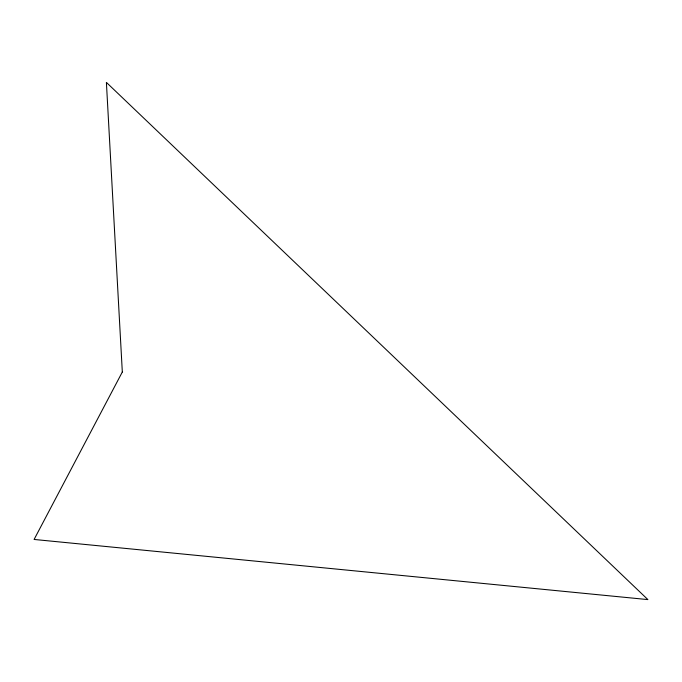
<?xml version="1.0" encoding="UTF-8"?>
<svg xmlns="http://www.w3.org/2000/svg" width="682" height="682" viewBox="0 0 682 682"><rect width="100%" height="100%" fill="white"/><g stroke="black" fill="none" stroke-linecap="round" stroke-linejoin="round"><path stroke-width="1.02" d="M122.317 372.005L34.1 539.453L647.9 599.597L106.392 82.403L122.317 372.005"/></g></svg>
